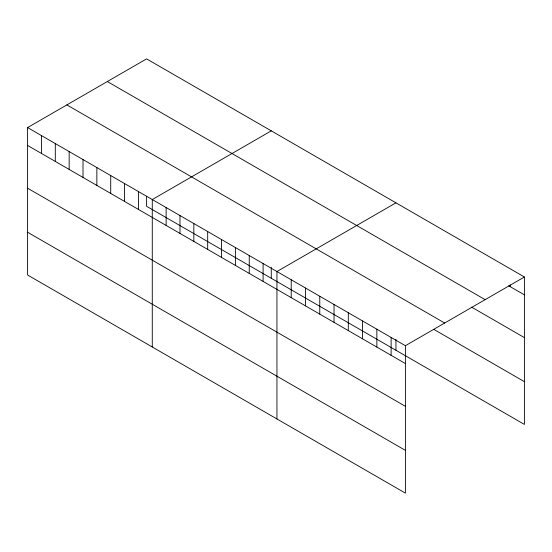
<?xml version="1.0" encoding="UTF-8"?>
<svg xmlns="http://www.w3.org/2000/svg" width="552" height="552" viewBox="0 0 552 552"><rect width="100%" height="100%" fill="white"/><g stroke="black" fill="none" stroke-linecap="round" stroke-linejoin="round"><path stroke-width="0.83" d="M27.6 127.574L405.403 345.697L405.403 493.129L27.6 275.006L27.6 127.574L146.597 58.871L524.4 276.994L524.4 424.426L146.597 206.303L146.597 196.243M271.273 130.852L152.276 199.555L152.276 346.987M395.95 202.832L276.945 271.536L276.945 418.968M405.403 345.697L524.4 276.994M508.702 285.798L524.4 294.865M107.329 81.544L485.132 299.667M471.594 307.126L524.4 337.617M66.868 104.908L444.671 323.023M433.768 329.344L524.4 381.667M27.6 145.445L405.403 363.568M27.6 188.204L405.403 406.32M27.6 232.254L405.403 450.37M510.131 284.922L510.131 286.619M395.95 339.363L395.95 350.265M391.126 337.458L391.126 355.329M376.857 329.22L376.857 347.084M362.581 320.974L362.581 338.845M348.312 312.736L348.312 330.607M334.036 304.497L334.036 322.368M319.767 296.258L319.767 314.129M305.491 288.02L305.491 305.884M291.221 279.774L291.221 297.645M271.273 267.382L271.273 278.284M263.097 263.539L263.097 281.41M249.242 255.541L249.242 273.412M235.387 247.544L235.387 265.415M221.538 239.547L221.538 257.411M207.683 231.55L207.683 249.414M193.835 223.553L193.835 241.417M179.98 215.549L179.98 233.42M166.124 207.552L166.124 225.423M138.421 191.558L138.421 209.429M124.566 183.561L124.566 201.432M110.717 175.564L110.717 193.435M96.862 167.566L96.862 185.437M83.014 159.569L83.014 177.44M69.159 151.572L69.159 169.436M55.303 143.575L55.303 161.439M41.455 135.571L41.455 153.442"/></g></svg>
